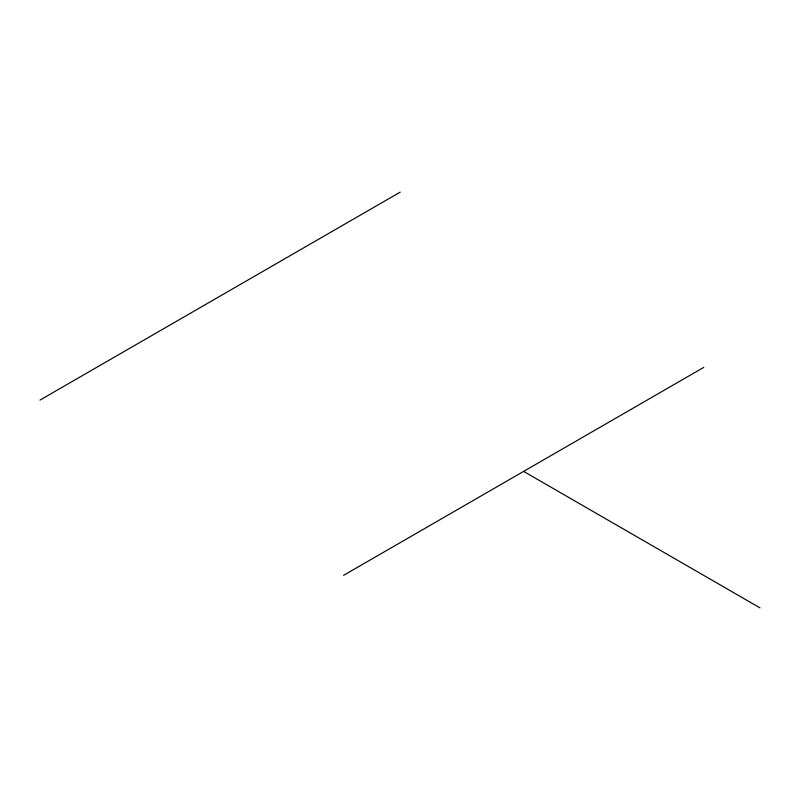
<?xml version="1.0" encoding="UTF-8"?>
<svg xmlns="http://www.w3.org/2000/svg" width="800" height="800" viewBox="0 0 800 800"><rect width="100%" height="100%" fill="white"/><g stroke="black" fill="none" stroke-linecap="round" stroke-linejoin="round"><path stroke-width="1.2" d="M40 400.09L400.2 192.13M343.56 575.35L703.76 367.39M523.62 471.39L760 607.87"/></g></svg>
